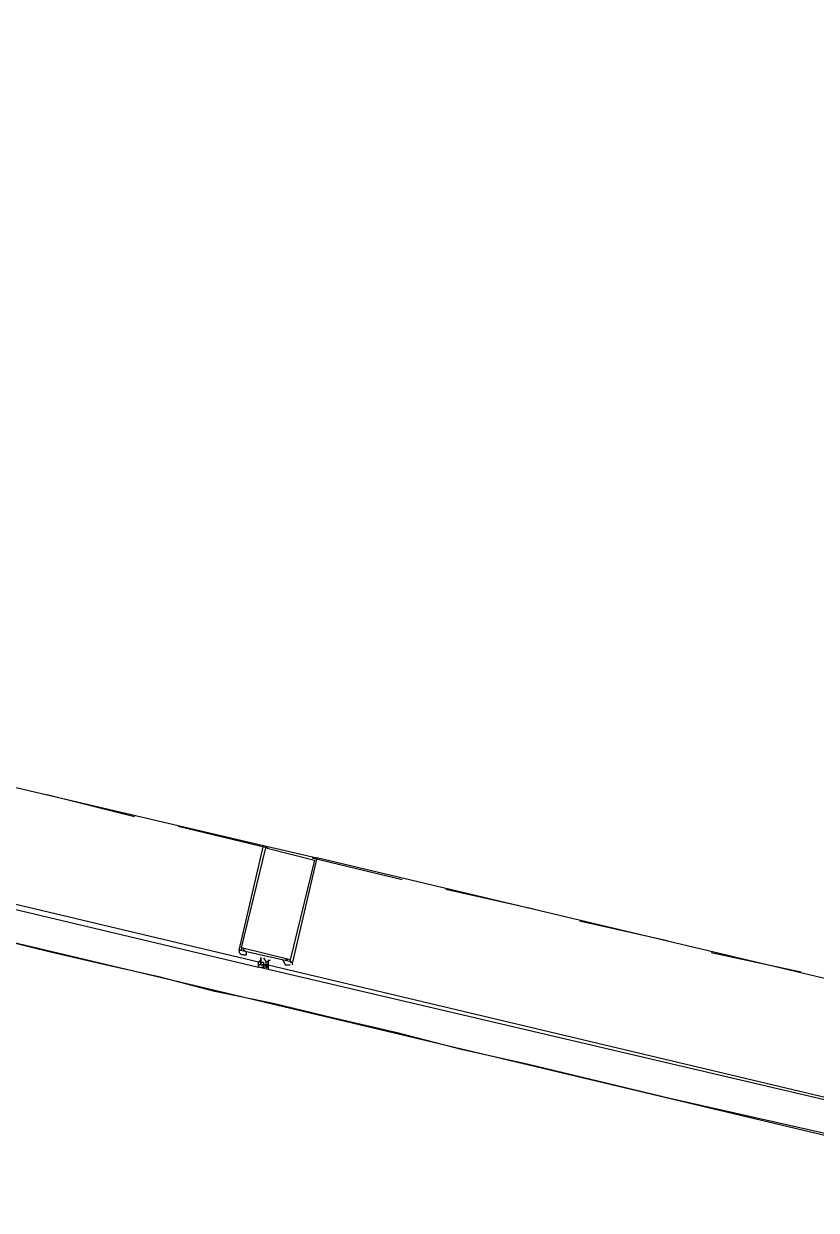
# Model space of a CAD drawing. Header units: feet. Extents: x -84 to 198, y -22 to 181.
# Drawn here: x 96.15 to 100.5, y 20.75 to 27.26 of the extents above; entities that cross this region are included whole.
import ezdxf

# ---------------------------------------------------------------- set-up
doc = ezdxf.new("R2010")
doc.units = ezdxf.units.FT
doc.layers.add('A-LINEA', color=7, linetype='CONTINUOUS')

msp = doc.modelspace()

# ---------------------------------------------------------------- linework, layer by layer
at = {"layer": 'A-LINEA'}
for p, q in [((93.8267, 23.6044), (97.4667, 22.7511)), ((96.28, 23.0311), (96.76, 22.9111)), ((101.48, 20.9378), (93.36, 22.8711)), ((97, 22.8578), (97.4933, 22.7378)), ((97.7333, 22.6844), (98.2267, 22.5644)), ((101.4, 21.8178), (97.76, 22.6844)), ((98.4667, 22.5111), (98.9467, 22.4044)), ((99.2, 22.3378), (99.68, 22.2311)), ((97.3333, 22.1511), (97.3333, 22.1511)), ((97.3467, 22.1778), (97.3467, 22.1778)), ((97.3467, 22.1778), (97.3467, 22.1778)), ((97.4533, 22.1378), (97.4533, 22.1378)), ((97.4533, 22.1378), (97.4533, 22.1378)), ((97.4533, 22.1378), (97.4533, 22.1244)), ((97.4533, 22.1378), (97.4533, 22.1378)), ((97.4533, 22.1378), (97.4533, 22.1244)), ((97.4533, 22.1378), (97.4533, 22.1378)), ((97.4533, 22.1244), (97.4533, 22.1378)), ((97.4533, 22.1244), (97.4533, 22.1244)), ((97.4533, 22.1244), (97.4533, 22.1244)), ((97.4533, 22.1244), (97.4533, 22.1244)), ((97.4533, 22.1244), (97.4533, 22.1111)), ((97.4533, 22.1244), (97.4533, 22.1244)), ((97.4533, 22.1244), (97.4533, 22.1244)), ((97.4533, 22.1244), (97.4533, 22.1244)), ((97.4533, 22.1244), (97.4533, 22.1244)), ((97.4533, 22.1244), (97.4533, 22.1111)), ((97.4933, 22.1244), (97.4933, 22.1244)), ((97.4933, 22.1244), (97.4933, 22.1244)), ((97.4933, 22.1244), (97.4933, 22.1244)), ((99.92, 22.1644), (100.4133, 22.0578)), ((97.4937, 22.0706), (97.4373, 22.0839)), ((97.44, 22.0978), (97.44, 22.1111)), ((97.4533, 22.1111), (97.44, 22.1111)), ((97.44, 22.1111), (97.44, 22.1111)), ((97.4533, 22.1111), (97.44, 22.1111)), ((97.44, 22.1111), (97.44, 22.1111)), ((97.44, 22.1111), (97.44, 22.1111)), ((97.44, 22.1111), (97.44, 22.1111)), ((97.44, 22.1111), (97.44, 22.1111)), ((97.44, 22.1111), (97.44, 22.1111)), ((97.44, 22.1111), (97.44, 22.1111)), ((97.44, 22.1111), (97.44, 22.1111)), ((97.44, 22.1111), (97.44, 22.1111)), ((97.44, 22.0978), (97.44, 22.0978)), ((97.44, 22.0978), (97.44, 22.0844)), ((97.44, 22.0978), (97.44, 22.0978)), ((97.44, 22.0978), (97.44, 22.0978)), ((97.44, 22.0978), (97.44, 22.0978)), ((97.44, 22.0978), (97.44, 22.0978)), ((97.44, 22.0978), (97.44, 22.0978)), ((97.44, 22.0978), (97.44, 22.0978)), ((97.44, 22.0978), (97.44, 22.0844)), ((97.44, 22.0978), (97.44, 22.0978)), ((97.4533, 22.0978), (97.44, 22.0978)), ((97.4533, 22.0978), (97.44, 22.0978)), ((97.44, 22.0978), (97.44, 22.0978)), ((97.44, 22.0978), (97.44, 22.0978)), ((97.44, 22.0978), (97.44, 22.0978)), ((97.44, 22.0978), (97.44, 22.0978)), ((97.44, 22.0978), (97.44, 22.0978)), ((97.44, 22.0978), (97.44, 22.0978)), ((97.44, 22.0844), (97.44, 22.0978)), ((97.44, 22.0978), (97.44, 22.0978)), ((97.44, 22.0844), (97.44, 22.0978)), ((97.44, 22.0844), (97.44, 22.0844)), ((97.44, 22.0844), (97.44, 22.0844)), ((97.44, 22.0844), (97.44, 22.0844)), ((97.4533, 22.1111), (97.4533, 22.1111)), ((97.4533, 22.1111), (97.4533, 22.1111)), ((97.4533, 22.1111), (97.4533, 22.1111)), ((97.4533, 22.1111), (97.4533, 22.1111)), ((97.4533, 22.1111), (97.4533, 22.1111)), ((97.4533, 22.1111), (97.4533, 22.1111)), ((97.4533, 22.1111), (97.4533, 22.1111)), ((97.4533, 22.1111), (97.4533, 22.1111)), ((97.4533, 22.1111), (97.4533, 22.0978)), ((97.4533, 22.0978), (97.4533, 22.1111)), ((97.4533, 22.1111), (97.4533, 22.1111)), ((97.4533, 22.1111), (97.4533, 22.1111)), ((97.4533, 22.0978), (97.4533, 22.1111)), ((97.4533, 22.1111), (97.4533, 22.1111)), ((97.4533, 22.1111), (97.4533, 22.1111)), ((97.4533, 22.1111), (97.4533, 22.1111)), ((97.4533, 22.1111), (97.4533, 22.1111)), ((97.4533, 22.1111), (97.4533, 22.1111)), ((97.4533, 22.1111), (97.4533, 22.0978)), ((97.4533, 22.1111), (97.4533, 22.1111)), ((97.4533, 22.1111), (97.4533, 22.1111)), ((97.4533, 22.1111), (97.4533, 22.1111)), ((97.4533, 22.1111), (97.4667, 22.1111)), ((97.4533, 22.1111), (97.4667, 22.1111)), ((97.4533, 22.1111), (97.4533, 22.1111)), ((97.4533, 22.1111), (97.4533, 22.1111)), ((97.4533, 22.1111), (97.4533, 22.1111)), ((97.4533, 22.1111), (97.4533, 22.1111)), ((97.4533, 22.1111), (97.4533, 22.1111)), ((97.4533, 22.1111), (97.4533, 22.1111)), ((97.4533, 22.0978), (97.4533, 22.0978)), ((97.4667, 22.0978), (97.4533, 22.0978)), ((97.4533, 22.0978), (97.4533, 22.0978)), ((97.4533, 22.0978), (97.4533, 22.0978)), ((97.4667, 22.0978), (97.4533, 22.0978)), ((97.4533, 22.0978), (97.4533, 22.0978)), ((97.4533, 22.0978), (97.4533, 22.0978)), ((97.4533, 22.0978), (97.4533, 22.0978)), ((97.4533, 22.0978), (97.4533, 22.0978)), ((97.4533, 22.0978), (97.4533, 22.0978)), ((97.4533, 22.0978), (97.4533, 22.0978)), ((97.4533, 22.0978), (97.4533, 22.0978)), ((97.4533, 22.0978), (97.4533, 22.0978)), ((97.4533, 22.0978), (97.4667, 22.0978)), ((97.4533, 22.0978), (97.4533, 22.0978)), ((97.4533, 22.0978), (97.4533, 22.0978)), ((97.4533, 22.0978), (97.4667, 22.0978)), ((97.4533, 22.0978), (97.4667, 22.0978)), ((97.4533, 22.0978), (97.4533, 22.0978)), ((97.4533, 22.0978), (97.4533, 22.0978)), ((97.4533, 22.0978), (97.4533, 22.0978)), ((97.4533, 22.0978), (97.4533, 22.0978)), ((97.4533, 22.0978), (97.4533, 22.0978)), ((97.4533, 22.0978), (97.4533, 22.0978)), ((97.4533, 22.0978), (97.4533, 22.0978)), ((97.4533, 22.0978), (97.4533, 22.0978)), ((97.4533, 22.0844), (97.4533, 22.0844)), ((97.4533, 22.0844), (97.4533, 22.0844)), ((97.4533, 22.0844), (97.4667, 22.0844)), ((97.4667, 22.1111), (97.4667, 22.1111)), ((97.4667, 22.1111), (97.4667, 22.1111)), ((97.4667, 22.1111), (97.4667, 22.1111)), ((97.4667, 22.1111), (97.4667, 22.0978)), ((97.4667, 22.1111), (97.4667, 22.1111)), ((97.4667, 22.0978), (97.4667, 22.0978)), ((97.4667, 22.0978), (97.4667, 22.0978)), ((97.48, 22.0978), (97.4667, 22.0978)), ((97.4667, 22.0978), (97.4667, 22.0978)), ((97.4667, 22.0978), (97.48, 22.0978)), ((97.4667, 22.0978), (97.4667, 22.0978)), ((97.4667, 22.0978), (97.4667, 22.0978)), ((97.4667, 22.0978), (97.4667, 22.0844)), ((97.4667, 22.0978), (97.4667, 22.0978)), ((97.4667, 22.0978), (97.4667, 22.0978)), ((97.4667, 22.0978), (97.4667, 22.0844)), ((97.4667, 22.0978), (97.4667, 22.0978)), ((97.4667, 22.0978), (97.4667, 22.0978)), ((97.4667, 22.0978), (97.4667, 22.0978)), ((97.4667, 22.0978), (97.4667, 22.0978)), ((97.4667, 22.0978), (97.4667, 22.0978)), ((97.4667, 22.0978), (97.4667, 22.0978)), ((97.4667, 22.0978), (97.4667, 22.0978)), ((97.4667, 22.0978), (97.4667, 22.0978)), ((97.4667, 22.0978), (97.4667, 22.0978)), ((97.4667, 22.0978), (97.4667, 22.0978)), ((97.4667, 22.0978), (97.4667, 22.0978)), ((97.4667, 22.0978), (97.4667, 22.0978)), ((97.4667, 22.0978), (97.48, 22.0978)), ((97.4667, 22.0978), (97.4667, 22.0978)), ((97.4667, 22.0844), (97.4667, 22.0844)), ((97.4667, 22.0844), (97.4667, 22.0844)), ((97.4667, 22.0844), (97.4667, 22.0844)), ((97.4667, 22.0844), (97.4667, 22.0844)), ((97.4667, 22.0844), (97.4667, 22.0844)), ((97.4667, 22.0844), (97.4667, 22.0844)), ((97.4667, 22.0844), (97.4667, 22.0844)), ((97.4667, 22.0844), (97.4667, 22.0844)), ((97.48, 22.1111), (97.48, 22.1111)), ((97.48, 22.1111), (97.48, 22.1111)), ((97.48, 22.1111), (97.48, 22.1111)), ((97.48, 22.1111), (97.48, 22.1111)), ((97.48, 22.1111), (97.48, 22.1111)), ((97.48, 22.1111), (97.48, 22.0978)), ((97.48, 22.1111), (97.48, 22.1111)), ((97.48, 22.1111), (97.48, 22.0978)), ((97.48, 22.1111), (97.48, 22.1111)), ((97.48, 22.1111), (97.48, 22.1111)), ((97.48, 22.1111), (97.48, 22.1111)), ((97.48, 22.1111), (97.48, 22.1111)), ((97.48, 22.1111), (97.48, 22.1111)), ((97.48, 22.0978), (97.48, 22.0978)), ((97.48, 22.0978), (97.48, 22.0978)), ((97.48, 22.0978), (97.48, 22.0844)), ((97.48, 22.0978), (97.48, 22.0978)), ((97.48, 22.0978), (97.48, 22.0978)), ((97.48, 22.0978), (97.48, 22.0978)), ((97.48, 22.0978), (97.48, 22.0978)), ((97.48, 22.0978), (97.48, 22.0978)), ((97.48, 22.0978), (97.48, 22.0978)), ((97.48, 22.0978), (97.48, 22.0978)), ((97.48, 22.0978), (97.48, 22.0978)), ((97.48, 22.0978), (97.48, 22.0978)), ((97.4933, 22.0978), (97.48, 22.0978)), ((97.48, 22.0978), (97.48, 22.0978)), ((97.48, 22.0978), (97.48, 22.0978)), ((97.48, 22.0978), (97.48, 22.0978)), ((97.48, 22.0978), (97.48, 22.0844)), ((97.48, 22.0978), (97.48, 22.0978)), ((97.48, 22.0978), (97.48, 22.0978)), ((97.48, 22.0978), (97.48, 22.0978)), ((97.48, 22.0978), (97.48, 22.0844)), ((97.48, 22.0978), (97.48, 22.0978)), ((97.48, 22.0978), (97.48, 22.0978)), ((97.48, 22.0978), (97.48, 22.0978)), ((97.48, 22.0978), (97.48, 22.0978)), ((97.48, 22.0978), (97.48, 22.0978)), ((97.48, 22.0978), (97.48, 22.0978)), ((97.48, 22.0978), (97.48, 22.0978)), ((97.48, 22.0844), (97.48, 22.0844)), ((97.48, 22.0844), (97.48, 22.0844)), ((97.48, 22.0844), (97.48, 22.0844)), ((97.48, 22.0844), (97.48, 22.0844)), ((97.48, 22.0844), (97.48, 22.0844)), ((97.48, 22.0844), (97.48, 22.0844)), ((97.48, 22.0844), (97.4933, 22.0844)), ((97.48, 22.0844), (97.48, 22.0844)), ((97.48, 22.0844), (97.48, 22.0844)), ((97.48, 22.0844), (97.48, 22.0844)), ((97.48, 22.0844), (97.48, 22.0844)), ((97.48, 22.0844), (97.48, 22.0844)), ((97.48, 22.0844), (97.48, 22.0844)), ((97.48, 22.0844), (97.48, 22.0844)), ((97.48, 22.0844), (97.48, 22.0844)), ((97.48, 22.0844), (97.48, 22.0844)), ((97.48, 22.0844), (97.48, 22.0844)), ((97.48, 22.0844), (97.48, 22.0844)), ((97.48, 22.0844), (97.48, 22.0844)), ((97.48, 22.0844), (97.48, 22.0844)), ((97.48, 22.0844), (97.48, 22.0844)), ((97.48, 22.0844), (97.48, 22.0844)), ((97.48, 22.0844), (97.48, 22.0844)), ((97.48, 22.0844), (97.48, 22.0844)), ((97.48, 22.0844), (97.48, 22.0844)), ((97.48, 22.0844), (97.48, 22.0844)), ((97.4933, 22.0844), (97.48, 22.0844)), ((97.4933, 22.1111), (97.4933, 22.1111)), ((97.4933, 22.1111), (97.4933, 22.1111)), ((97.4933, 22.1111), (97.4933, 22.1111)), ((97.4933, 22.1111), (97.4933, 22.1111)), ((97.4933, 22.1111), (97.4933, 22.1111)), ((97.4933, 22.1111), (97.4933, 22.1111)), ((97.4933, 22.1111), (97.4933, 22.0978)), ((97.4933, 22.1111), (97.4933, 22.1111)), ((97.4933, 22.1111), (97.4933, 22.1111)), ((97.4933, 22.1111), (97.4933, 22.1111)), ((97.4933, 22.1111), (97.4933, 22.1111)), ((97.4933, 22.1111), (97.4933, 22.1111)), ((97.4933, 22.1111), (97.4933, 22.1111)), ((97.4933, 22.1111), (97.4933, 22.1111)), ((97.4933, 22.1111), (97.4933, 22.1111)), ((97.4933, 22.0978), (97.4933, 22.0978)), ((97.4933, 22.0978), (97.4933, 22.0978)), ((97.4933, 22.0978), (97.4933, 22.0978)), ((97.4933, 22.0978), (97.4933, 22.0978)), ((97.4933, 22.0978), (97.4933, 22.0978)), ((97.4933, 22.0978), (97.4933, 22.0978)), ((97.4933, 22.0978), (97.4933, 22.0844)), ((97.4933, 22.0978), (97.4933, 22.0978)), ((97.4933, 22.0978), (97.4933, 22.0978)), ((97.4933, 22.0978), (97.4933, 22.0978)), ((97.4933, 22.0978), (97.4933, 22.0978)), ((97.4933, 22.0978), (97.4933, 22.0978)), ((97.4933, 22.0978), (97.4933, 22.0978)), ((97.4933, 22.0978), (97.4933, 22.0978)), ((97.4933, 22.0978), (97.4933, 22.0978)), ((97.4933, 22.0978), (97.4933, 22.0978)), ((97.4933, 22.0978), (97.4933, 22.0978)), ((97.4933, 22.0978), (97.4933, 22.0978)), ((97.4933, 22.0978), (97.4933, 22.0978)), ((97.4933, 22.0978), (97.4933, 22.0978)), ((97.4933, 22.0844), (97.4933, 22.0844)), ((97.4933, 22.0844), (97.4933, 22.0844)), ((97.4933, 22.0844), (97.4933, 22.0844)), ((97.4933, 22.0844), (97.4933, 22.0844)), ((97.4933, 22.0844), (97.4933, 22.0844)), ((97.4933, 22.0844), (97.4933, 22.0844)), ((97.6133, 22.0978), (97.6133, 22.0978)), ((97.6133, 22.0844), (97.6133, 22.0844)), ((97.6267, 22.0978), (97.6267, 22.1111))]:
    msp.add_line(p, q, dxfattribs=at)
for points in [[(104.5733, 30.3778), (104.0133, 27.9911), (103.44, 25.5911), (102.8667, 23.1778), (102.2933, 20.7511), (101.84, 20.8578), (101.3867, 20.9644), (100.9467, 21.0711), (100.52, 21.1778), (100.1067, 21.2711), (99.6933, 21.3644), (99.3067, 21.4578), (98.92, 21.5511), (98.56, 21.6311), (98.2, 21.7244), (97.8533, 21.8044), (97.52, 21.8844), (97.2, 21.9511), (96.8933, 22.0311), (96.6, 22.0978), (96.3067, 22.1644), (96.04, 22.2311)], [(93.5733, 23.0044), (97.44, 22.0844), (97.44, 22.0978), (97.44, 22.1111), (93.5733, 23.0311), (93.5733, 23.0178), (93.5733, 23.0044)], [(97.4667, 22.7511), (97.76, 22.6844), (97.6267, 22.1111), (97.3333, 22.1778), (97.4667, 22.7511)], [(97.48, 22.7378), (97.7467, 22.6711), (97.6133, 22.1244), (97.3467, 22.1911), (97.48, 22.7378)], [(97.3467, 22.1911), (97.3467, 22.1911), (97.3467, 22.1778), (97.3467, 22.1778), (97.3467, 22.1778), (97.3467, 22.1778), (97.3333, 22.1778), (97.3333, 22.1778), (97.3333, 22.1644), (97.3333, 22.1644)], [(97.36, 22.1511), (97.36, 22.1511), (97.3733, 22.1511), (97.3733, 22.1511), (97.3733, 22.1644), (97.3733, 22.1644), (97.36, 22.1778), (97.36, 22.1778), (97.36, 22.1778), (97.36, 22.1778), (97.36, 22.1778), (97.36, 22.1911), (97.36, 22.1911)], [(97.36, 22.1511), (97.3467, 22.1511), (97.3467, 22.1511), (97.3333, 22.1644)], [(97.36, 22.1778), (97.36, 22.1778), (97.36, 22.1778)], [(97.44, 22.0978), (97.44, 22.1111), (97.4533, 22.1244), (97.4533, 22.1378)], [(97.4672, 22.1356), (97.4815, 22.1118), (97.5058, 22.1253)], [(97.4933, 22.1244), (97.4933, 22.0978), (97.4933, 22.0844), (97.4933, 22.0711)], [(97.5733, 22.1244), (97.5867, 22.0978), (97.5867, 22.0978), (97.5867, 22.0978), (97.5867, 22.0978)], [(97.5867, 22.1244), (97.5867, 22.1244), (97.6, 22.1244), (97.6, 22.1244), (97.6, 22.1244), (97.6, 22.1244), (97.6, 22.1244), (97.6, 22.1244)], [(97.6, 22.1244), (97.6, 22.1244), (97.6, 22.1244)], [(97.6133, 22.1244), (97.6133, 22.1244), (97.6133, 22.1244), (97.6133, 22.1244), (97.6133, 22.1244), (97.6133, 22.1111), (97.6133, 22.1111), (97.6133, 22.1111), (97.6267, 22.1111)], [(97.6133, 22.1244), (97.6133, 22.1244), (97.6133, 22.1244)], [(97.48, 22.0844), (97.4667, 22.0844), (97.4667, 22.0978)], [(97.4933, 22.0978), (97.4933, 22.0978), (97.48, 22.0978), (97.4667, 22.0978)], [(97.4667, 22.0978), (97.48, 22.0978), (97.4933, 22.0844)], [(97.4933, 22.0978), (97.4933, 22.1111), (97.4933, 22.0978)], [(97.4933, 22.0978), (97.4933, 22.1111), (97.4933, 22.0978)], [(101.36, 21.1644), (101.36, 21.1644), (97.4933, 22.0711), (97.4933, 22.0844), (97.4933, 22.0978), (101.36, 21.1778), (101.36, 21.1644)], [(97.5867, 22.0978), (97.6, 22.0978), (97.6, 22.0978), (97.6133, 22.0978)]]:
    msp.add_lwpolyline(points, dxfattribs=at)

doc.saveas('drawing.dxf')
